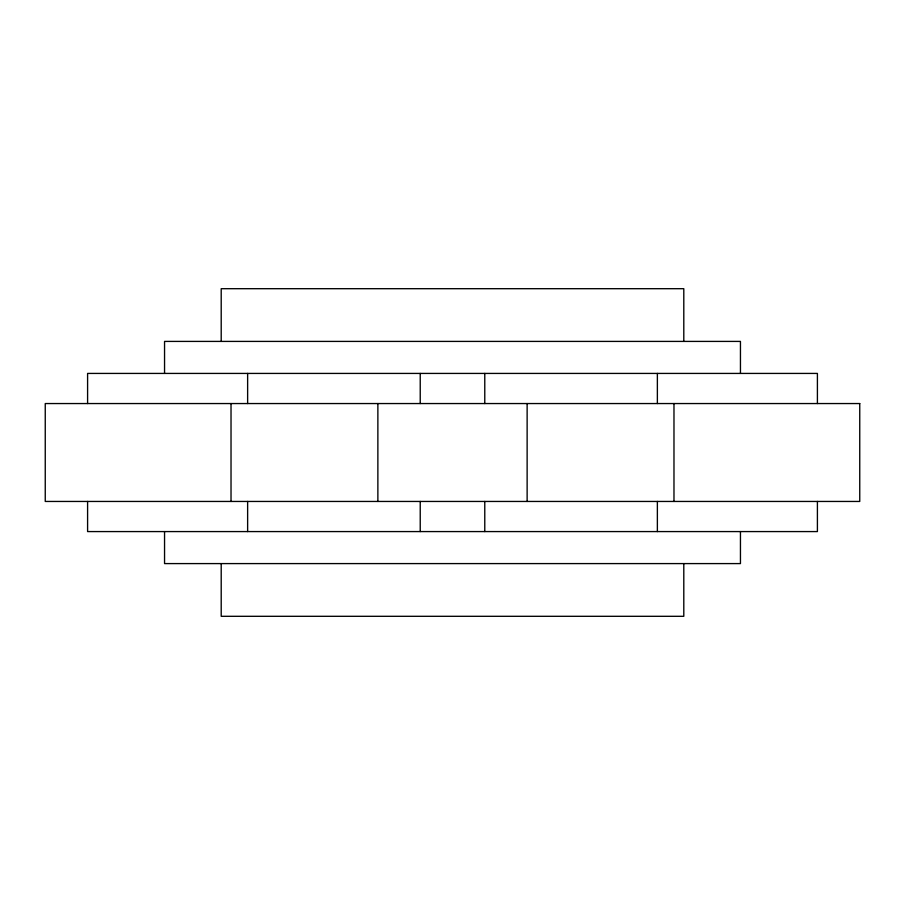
<?xml version="1.0" encoding="UTF-8"?>
<svg xmlns="http://www.w3.org/2000/svg" width="905" height="905" viewBox="0 0 905 905"><rect width="100%" height="100%" fill="white"/><g stroke="black" fill="none" stroke-linecap="round" stroke-linejoin="round"><path stroke-width="1.36" d="M817.407 403.551L817.407 373.426L87.593 373.426L87.593 403.551M817.407 501.449L817.407 531.574L87.593 531.574L87.593 501.449M740.448 373.426L740.448 341.411L164.552 341.411L164.552 373.426M740.448 531.574L740.448 563.589L164.552 563.589L164.552 531.574M683.795 341.411L683.795 288.695L221.205 288.695L221.205 341.411M683.795 563.589L683.795 616.305L221.205 616.305L221.205 563.589M673.976 403.551L673.976 501.449M657.369 373.426L657.369 403.551M657.369 501.449L657.369 531.574M527.129 403.551L527.129 501.449M484.775 373.426L484.775 403.551M484.775 501.449L484.775 531.574M420.225 373.426L420.225 403.551M420.225 501.449L420.225 531.574M377.871 403.551L377.871 501.449M247.631 373.426L247.631 403.551M247.631 501.449L247.631 531.574M231.024 403.551L231.024 501.449M859.75 403.551L45.25 403.551L45.25 501.449L859.75 501.449L859.75 403.551"/></g></svg>
